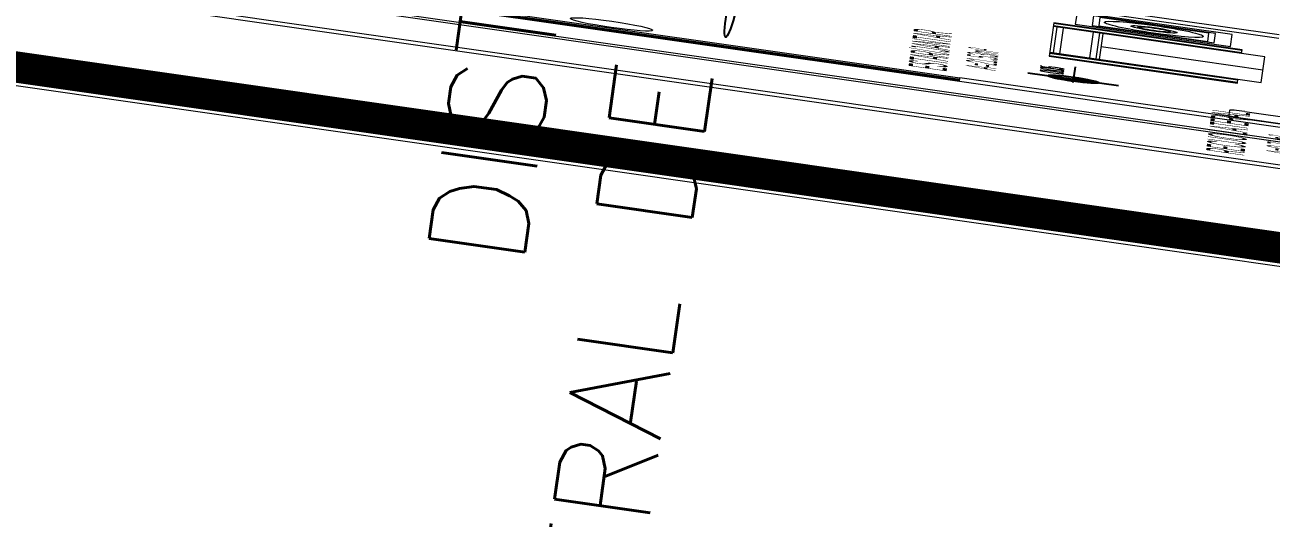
# Model space of a CAD drawing. Header units: millimetres. Extents: x -361192058 to 101130107379, y -14071650034 to 19218552450.
# Drawn here: x -136973.8 to -136736.6, y 44364.1 to 44457.9 of the extents above; entities that cross this region are included whole.
import ezdxf
from ezdxf.enums import TextEntityAlignment as Align

# ---------------------------------------------------------------- set-up
doc = ezdxf.new("R2010")
doc.units = ezdxf.units.MM
doc.header["$LTSCALE"] = 0.5
for name, color, linetype in [('02', 2, 'Continuous'), ('APBAN', 4, 'Continuous'), ('DIVERSOS', 4, 'Continuous'), ('ESQUADRIA', 3, 'Continuous'), ('MOBIL-I', 251, 'Continuous'), ('parede', 2, 'Continuous'), ('PISO', 8, 'Continuous'), ('TEXTO2', 3, 'Continuous'), ('TXT_0', 7, 'Continuous')]:
    doc.layers.add(name, color=color, linetype=linetype)
doc.styles.add('ADITIVOCAD', font='ROMANS.shx')
doc.styles.add('COTAS', font='romans.shx')
doc.styles.add('SANSSERIF', font='sas_____.pfb', dxfattribs={"height": 1})
doc.styles.get("Standard").update_dxf_attribs({"font": 'txt.shx', "height": 0.12})

# ---------------------------------------------------------------- blocks, each defined once
blk = doc.blocks.new('Adc_nivelpl')
h = blk.add_hatch()
h.set_pattern_fill('_U', color=256, scale=0.005, angle=45, style=0, double=1)
h.set_pattern_definition([(45, (-5.8772514, -3.5161936), (-0.003535534, 0.003535534), []), (135, (-5.8772514, -3.5161936), (-0.003535534, -0.003535534), [])])
h.paths.add_polyline_path([(0.1954, -0.0865, 0.414214), (0.0865, -0.1954), (0.1954, -0.1954)])
h.paths.add_polyline_path([(0.1954, -0.1954), (0.1954, -0.3043, 0.414214), (0.3043, -0.1954)])
for p, q in [((0.1954, 0), (0.1954, -0.3908)), ((0.8958, -0.1954), (0, -0.1954))]:
    blk.add_line(p, q)
blk.add_circle((0.1954, -0.1954), 0.1089)
at = {"flags": 8}
blk.add_attdef('NIVEL', (0.3642, -0.1501), '', height=0.1, dxfattribs=at)
blk = doc.blocks.new('Adh_BalaoAf')
for p, q in [((0, 0), (0.65, 0)), ((1.8, 0), (1.15, 0))]:
    blk.add_line(p, q)
blk.add_circle((0.9, 0), 0.25)
blk = doc.blocks.new('APROVADO QUADRA 21.2 MBVII')
at = {"layer": '02', "lineweight": 18}
blk.add_lwpolyline([(4738.2722, 2433.8925), (4799.4722, 2433.8925), (4799.4722, 2478.4425), (4738.2722, 2478.4425)], close=True, dxfattribs=at)
at = {"layer": '02', "lineweight": 18, "const_width": 0.1}
blk.add_lwpolyline([(4739.0222, 2434.6425), (4798.7222, 2434.6425), (4798.7222, 2477.6925), (4739.0222, 2477.6925)], close=True, dxfattribs=at)
at = {"layer": 'DIVERSOS', "color": 8, "lineweight": 18}
for p, q in [((4743.9809, 2465.6909), (4743.9809, 2467.6909)), ((4744.1309, 2467.6909), (4744.1309, 2465.6909))]:
    blk.add_line(p, q, dxfattribs=at)
at = {"layer": 'ESQUADRIA', "color": 8, "lineweight": 18}
for p, q in [((4744.0359, 2467.6909), (4744.0359, 2465.6909)), ((4744.0759, 2467.6909), (4744.0759, 2465.6909))]:
    blk.add_line(p, q, dxfattribs=at)
at = {"layer": 'MOBIL-I', "color": 8, "lineweight": 18}
for p, q in [((4745.5562, 2465.4175), (4745.5562, 2464.8084)), ((4746.9563, 2465.4175), (4745.5562, 2465.4175)), ((4745.5669, 2465.4175), (4745.5669, 2464.8084)), ((4745.5883, 2465.4175), (4745.5883, 2464.8084)), ((4745.6845, 2465.4175), (4745.6845, 2464.8084)), ((4745.7059, 2465.4175), (4745.7059, 2464.8084)), ((4745.7166, 2465.4175), (4745.7166, 2464.7335)), ((4746.796, 2465.4069), (4745.7166, 2465.4069)), ((4746.796, 2464.7335), (4746.796, 2465.4175)), ((4746.8067, 2464.8084), (4746.8067, 2465.4175)), ((4746.8281, 2464.8084), (4746.8281, 2465.4175)), ((4746.9242, 2464.8084), (4746.9242, 2465.4175)), ((4746.9456, 2464.8084), (4746.9456, 2465.4175)), ((4746.9563, 2464.8084), (4746.9563, 2465.4175)), ((4746.796, 2465.3855), (4745.7166, 2465.3855)), ((4746.796, 2465.2893), (4745.7166, 2465.2893)), ((4746.796, 2465.2679), (4745.7166, 2465.2679)), ((4746.796, 2465.2572), (4745.7166, 2465.2572)), ((4746.2563, 2465.2572), (4746.2563, 2464.7335)), ((4744.3809, 2464.8214), (4744.1309, 2464.8214)), ((4744.1309, 2464.8214), (4744.1309, 2463.0668)), ((4745.5562, 2464.8084), (4745.7166, 2464.8084)), ((4746.796, 2464.8084), (4746.9563, 2464.8084)), ((4744.4309, 2464.7714), (4744.4309, 2463.1168)), ((4745.7166, 2464.7335), (4746.796, 2464.7335))]:
    blk.add_line(p, q, dxfattribs=at)
for points in [[(4747.5226, 2465.349), (4747.0203, 2465.349), (4747.0203, 2464.8467), (4747.5226, 2464.8467)], [(4747.4692, 2465.2956), (4747.0737, 2465.2956), (4747.0737, 2464.9002), (4747.4692, 2464.9002)], [(4747.4478, 2465.2742), (4747.0951, 2465.2742), (4747.0951, 2464.9215), (4747.4478, 2464.9215)]]:
    blk.add_lwpolyline(points, close=True, dxfattribs=at)
for radius in [0.1603, 0.0748, 0.0534]:
    blk.add_circle((4747.2753, 2465.0973), radius, dxfattribs=at)
blk.add_arc((4744.3809, 2464.7714), 0.05, 0.0002, 90.0002, dxfattribs=at)
at = {"layer": 'parede', "color": 8, "lineweight": 18}
for p, q in [((4742.2809, 2451.1973), (4742.2809, 2476.1973)), ((4742.4309, 2451.6973), (4742.4309, 2469.1473)), ((4743.9809, 2462.0473), (4743.9809, 2465.6909)), ((4743.9809, 2465.6909), (4744.1309, 2465.6909)), ((4744.1309, 2462.1973), (4744.1309, 2465.6909))]:
    blk.add_line(p, q, dxfattribs=at)
at = {"layer": 'PISO', "color": 8, "lineweight": 18}
for p, q in [((4743.4809, 2468.3473), (4743.4809, 2461.5473)), ((4743.3809, 2467.7473), (4743.3809, 2461.4473)), ((4747.6309, 2464.6973), (4747.6309, 2465.8473)), ((4747.7809, 2464.6973), (4747.7809, 2465.8473))]:
    blk.add_line(p, q, dxfattribs=at)
blk.add_circle((4744.286, 2466.8201), 0.1333, dxfattribs=at)
at = {"layer": 'DIVERSOS', "lineweight": 18, "rotation": 225}
blk.add_blockref('Adh_BalaoAf', (4747.731, 2466.5024), dxfattribs=at)
at = {"layer": 'TXT_0', "color": 8, "lineweight": 18}
ref = blk.add_blockref('Adc_nivelpl', (4744.6017, 2465.4772), dxfattribs=dict(at, xscale=0.75, yscale=0.75, zscale=0.75))
ref.add_attrib('NIVEL', '0.05', (4744.8748, 2465.3646), dxfattribs={"height": 0.075, "style": 'ADITIVOCAD', "flags": 8})
at = {"color": 0, "lineweight": 13, "flags": 8}
for p in [(4700.7247, 2280.1125), (4699.5738, 2277.8964), (4702.3546, 2276.195), (4703.6722, 2274.085), (4699.8445, 2272.2194), (4703.0488, 2270.137), (4703.0877, 2267.9803), (4700.6523, 2261.5216), (4700.7007, 2257.1593)]:
    blk.add_attdef('NIVEL', p, '', height=0.075, dxfattribs=at)
for rotation, width, p in [(90, 0.8, (4700.8205, 2275.7521)), (270, 0.6, (4703.8437, 2274.9021)), (90, 0.8, (4701.5575, 2268.5021)), (180, 0.6, (4651.1817, 2236.1931))]:
    blk.add_attdef('$PORTA', text='', height=0.09, rotation=rotation, dxfattribs=dict(at, width=width)).set_placement(p, align=Align.MIDDLE)
for p in [(4654.176, 2240.463), (4648.499, 2240.1923), (4637.8012, 2239.3845), (4633.4388, 2239.3361), (4656.3921, 2239.3121), (4652.4746, 2237.6822), (4646.4166, 2236.988), (4644.2598, 2236.9491), (4650.3646, 2236.3646)]:
    blk.add_attdef('NIVEL', p, '', height=0.075, rotation=270, dxfattribs=at)
at = {"color": 0, "lineweight": 13, "width": 0.8, "flags": 8}
for p in [(4652.0317, 2239.2163), (4644.7817, 2238.4793)]:
    blk.add_attdef('$PORTA', text='', height=0.09, dxfattribs=at).set_placement(p, align=Align.MIDDLE)
at = {"layer": 'APBAN', "lineweight": 18, "insert": (4769.1704, 2466.4761), "char_height": 0.309381, "attachment_point": 9, "style": 'COTAS'}
blk.add_mtext('DISTRIBUIÇÃO\\PGERAL DE %%C 32mm', dxfattribs=at)
at = {"layer": 'TEXTO2', "color": 8, "lineweight": 18, "style": 'SANSSERIF'}
for s, p in [('ESTAR/JANTAR', (4744.3127, 2465.7359)), ('RECUO LATERAL', (4742.5953, 2464.754))]:
    blk.add_text(s, height=0.12312, dxfattribs=at).set_placement(p)
at = {"layer": 'TXT_0', "color": 8, "lineweight": 18, "style": 'SANSSERIF'}
for s, p in [('A=21.53m²', (4744.625, 2465.5796)), ('A=9.71m²', (4742.8887, 2464.5879))]:
    blk.add_text(s, height=0.0985, dxfattribs=at).set_placement(p)

msp = doc.modelspace()

# ---------------------------------------------------------------- block references
at = {"layer": '02', "color": 0, "lineweight": 30, "xscale": -4.574818403918471, "yscale": -59.40450511825884, "zscale": 4.574818403918471, "rotation": 261.8606972171988}
msp.add_blockref('APROVADO QUADRA 21.2 MBVII', (5129.041, 2225.201), dxfattribs=at)

doc.saveas('drawing.dxf')
